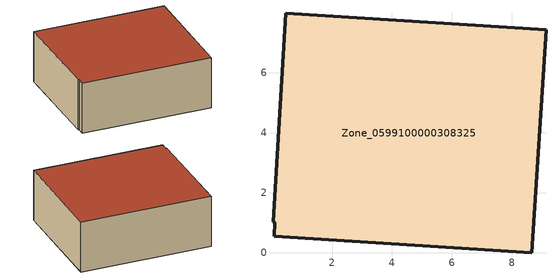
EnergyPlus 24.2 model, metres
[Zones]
Zone_0599100000308325
 floor ground (C_G): 0.1,1.02 0.03,1.03 0.46,7.98 9.14,7.43 8.67,0 0.07,0.55 z0
 wall outside (C_F): 8.67,0 9.14,7.43 0.46,7.98 0.03,1.03 0.1,1.02 0.07,0.55 8.67,0 z0:3.46
 roof outside (C_R): 0.1,1.02 0.07,0.55 8.67,0 9.14,7.43 0.46,7.98 0.03,1.03 z3.46
[BUILDING]
Pand.0599100000308325: North Axis=0; Terrain=City; Loads Convergence Tolerance Value=0.04; Temperature Convergence Tolerance Value=0.4; Solar Distribution=FullExterior; Maximum Number of Warmup Days=25; Minimum Number of Warmup Days=1
[Site:Location]
Rotterdam.The.Hague.AP_ZH_NLD Design_Conditions: Latitude=51.96; Longitude=4.45; Time Zone=1; Elevation=-4.5
[SITE:GROUNDTEMPERATURE:BUILDINGSURFACE]
18, 18, 18, 18, 18, 18, 18, 18, 18, 18, 18, 18
[MATERIAL] Thermal Absorptance=0.9; Solar Absorptance=0.7; Visible Absorptance=0.7
Name | Roughness | Thickness | Conductivity | Density | Specific Heat
G.TI.1946-1964 | MediumSmooth | 0.15 | 1 | 540 | 1210
F.TI.1946-1964 | Rough | 0.3 | 0.857143 | 1920 | 840
R.TI.1946-1964 | MediumRough | 0.2 | 0.277778 | 1500 | 1000
[CONSTRUCTION]
C_G: G.TI.1946-1964
C_F: F.TI.1946-1964
C_R: R.TI.1946-1964
[ZONE]
Zone_0599100000308325: Type=1; Multiplier=1; Ceiling Height=Autocalculate; Volume=Autocalculate; Floor Area=autocalculate; Part of Total Floor Area=Yes
[ZONEINFILTRATION:DESIGNFLOWRATE]
Infil_Zone_0599100000308325: Zone or ZoneList or Space or SpaceList=Zone_0599100000308325; Schedule=AlwaysOn; Design Flow Rate Calculation Method=Flow/Area; Flow Rate per Floor Area=0.003; Constant Term Coefficient=1; Temperature Term Coefficient=0; Velocity Term Coefficient=0; Velocity Squared Term Coefficient=0
[HVACTEMPLATE:ZONE:IDEALLOADSAIRSYSTEM]
Zone_0599100000308325: Maximum Heating Supply Air Temperature=50; Minimum Cooling Supply Air Temperature=13; Maximum Heating Supply Air Humidity Ratio=0.0156; Minimum Cooling Supply Air Humidity Ratio=0.0077; Heating Limit=NoLimit; Cooling Limit=NoLimit; Dehumidification Control Type=ConstantSensibleHeatRatio; Cooling Sensible Heat Ratio=0.7; Dehumidification Setpoint=60; Humidification Control Type=None; Humidification Setpoint=30; Outdoor Air Method=None; Outdoor Air Flow Rate per Person=0.00944; Outdoor Air Flow Rate per Zone Floor Area=0; Outdoor Air Flow Rate per Zone=0; Demand Controlled Ventilation Type=None; Outdoor Air Economizer Type=NoEconomizer; Heat Recovery Type=None; Sensible Heat Recovery Effectiveness=0.7; Latent Heat Recovery Effectiveness=0.65
[ZONECONTROL:THERMOSTAT]
ThermostatControl_Zone_0599100000308325: Zone or ZoneList=Zone_0599100000308325; Control Type Schedule=DualSetpointControlType; Control 1=Thermostat_Zone_0599100000308325; Temperature Difference Between Cutout And Setpoint=0
[THERMOSTATSETPOINT:DUALSETPOINT]
Thermostat_Zone_0599100000308325: Heating Setpoint Temperature Schedule=HeatingSetpoint_Zone_0599100000308325; Cooling Setpoint Temperature Schedule=CoolingSetpoint_Zone_0599100000308325
[SCHEDULE:COMPACT]
HeatingSetpoint_Zone_0599100000308325: Through: 12/31, For: AllDays, Until: 24:00, 21
CoolingSetpoint_Zone_0599100000308325: Through: 12/31, For: AllDays, Until: 24:00, 24
DualSetpointControlType: Through: 12/31, For: AllDays, Until: 24:00, 4
AlwaysOn: Through: 12/31, For: AllDays, Until: 24:00, 1
